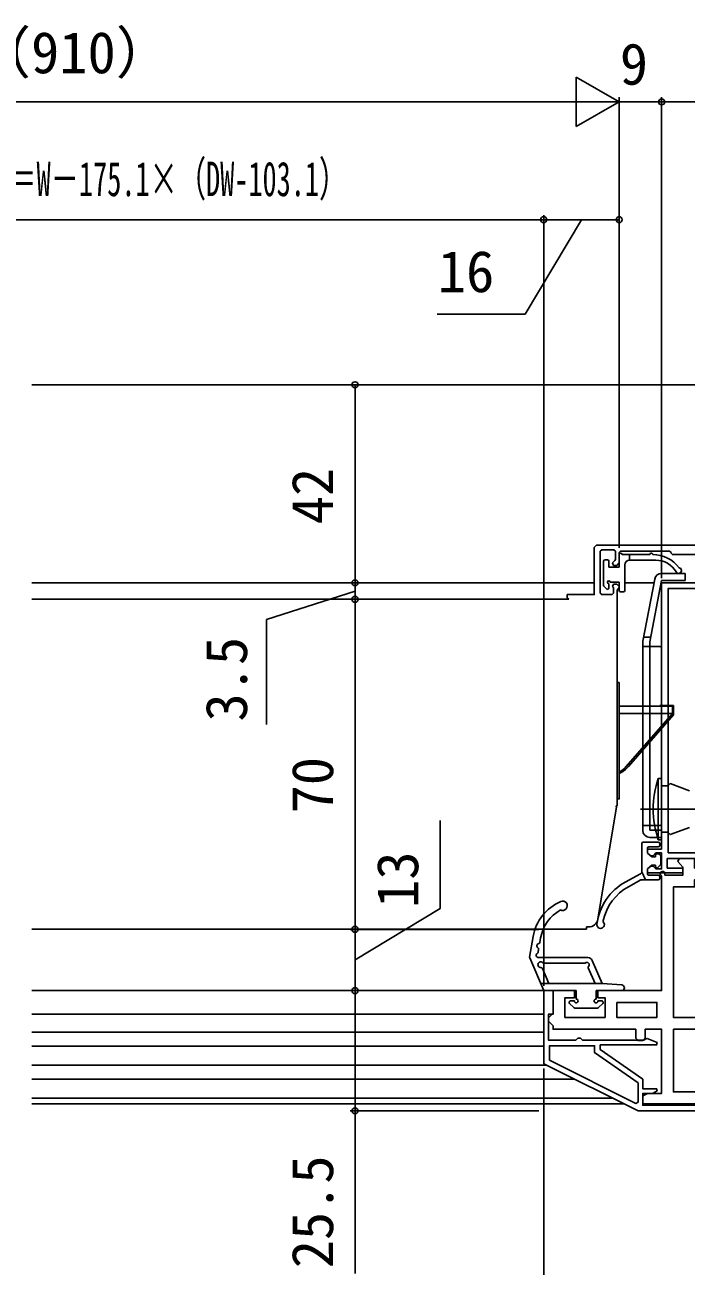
# Model space of a CAD drawing. Units: millimetres, scale not verified. Extents: x -525 to 525, y -783 to 779.
# Drawn here: x 1 to 141.2, y 200.5 to 463.8 of the extents above; entities that cross this region are included whole.
import ezdxf
from ezdxf.enums import TextEntityAlignment as Align

# ---------------------------------------------------------------- set-up
doc = ezdxf.new("R2010")
doc.units = ezdxf.units.MM
doc.header["$LTSCALE"] = 4
for name, color, linetype in [('0-2_YKK_11', 7, 'Continuous'), ('0-3_YKK_11E', 7, 'Continuous'), ('0-4_YKK_12', 2, 'Continuous'), ('0-5_YKK_13', 4, 'Continuous'), ('0-7_YKK_D', 6, 'Continuous')]:
    doc.layers.add(name, color=color, linetype=linetype)
doc.styles.add('ＭＳ ゴシック', font='')
doc.styles.get('ＭＳ ゴシック').set_extended_font_data('MS Gothic')

msp = doc.modelspace()

# ---------------------------------------------------------------- linework, layer by layer
at = {"layer": '0-2_YKK_11'}
for points in [[(136, 288.954), (136, 345.454), (164.9, 345.454), (164.9, 346.362), (164.65, 346.658), (164.432, 347.088), (165.438, 349.1), (165.9, 348.991), (165.9, 345.454), (169.397, 345.454), (168.597, 357.254), (170.1, 357.254), (170.724, 348.052), (171.349, 347.121), (171.12, 346.655), (170.84, 346.335), (170.9, 345.454), (172.9, 345.454), (175, 319.454), (182.745, 319.454), (194.174, 317.439)], [(160, 286.954), (137.2, 286.954), (137.2, 284.954), (140.5, 284.954), (140.5, 283.954), (133, 283.954), (133, 284.767), (133.7, 285.354), (134.2, 285.354), (134.5, 285.054), (134.8, 284.754), (136, 284.754), (136, 288.154), (134.8, 288.154), (134.5, 287.854), (134.2, 287.554), (133.7, 287.554), (133, 288.141), (133, 288.954), (136, 288.954)], [(136.7, 283.754), (136.7, 283.454), (140.5, 283.454), (140.5, 285.154), (139.443, 286.325), (139.722, 286.954), (143, 286.954), (143, 284.954), (154.6, 284.954), (154.6, 286.954), (157.1, 286.954), (159.7, 279.825), (159.7, 277.748), (159.437, 277.45), (159, 276.954), (159, 253.254), (161, 253.254), (161, 234.954)], [(161, 234.954), (132, 234.954), (132, 236.654), (133, 237.154), (136, 237.154), (136, 250.754), (132.5, 250.754), (132.5, 248.854), (132, 248.354), (131, 248.354), (130.5, 248.854), (130.5, 250.754), (113, 250.754), (113, 251.454), (112.5, 251.954), (112, 252.454), (112, 253.154), (112.5, 253.654), (113, 254.154), (113, 258.954), (117.5, 258.954), (117.5, 257.454), (115.5, 257.454), (115.5, 253.254), (124, 253.254), (124, 257.454), (122.5, 257.454), (122.5, 258.954), (136, 258.954), (136, 283.296)], [(155.813, 234.654), (132, 234.654), (132, 237.154), (134.088, 237.154), (135.04, 237.704), (134.92, 238.154), (132, 238.154), (132, 240.154), (123, 246.454), (123, 247.454), (134.939, 247.454), (135.037, 247.938), (132.916, 248.83), (132.517, 248.654), (132.234, 248.454), (119.2, 248.454), (119, 248.654), (118.8, 248.854), (118.2, 248.854), (118, 248.654), (117.8, 248.454), (112, 248.454), (112, 253.954), (113, 253.954), (113, 258.954), (111, 258.954), (111, 243.454), (131, 233.454), (161, 233.454)]]:
    msp.add_lwpolyline(points, dxfattribs=at)
for points in [[(137.4, 288.154), (137.4, 344.254), (171.793, 344.254), (173.78, 319.654), (159.8, 319.654), (159.8, 288.154), (152.8, 288.154), (152.5, 288.454), (144.5, 288.454), (144.2, 288.154)], [(156.5, 253.254), (156.5, 281.303), (156.08, 282.454), (143, 282.454), (143, 280.954), (138.5, 280.954), (138.5, 253.254)], [(126.5, 256.454), (135, 256.454), (135, 253.254), (126.5, 253.254)], [(138.5, 250.754), (158.5, 250.754), (158.5, 237.454), (138.5, 237.454)], [(112.2, 244.196), (130.526, 235.033), (131, 235.326), (131, 239.389), (121.8, 245.829), (121.8, 247.254), (112.2, 247.254)]]:
    msp.add_lwpolyline(points, close=True, dxfattribs=at)
msp.add_arc((136.2, 283.754), 0.5, 0.00003, 246.42184, dxfattribs=at)
at = {"layer": '0-3_YKK_11E'}
for p, q in [((126.6, 298.254), (126.6, 343.888)), ((122.476, 274.129), (126.4, 297.954)), ((126.3, 297.954), (126.6, 298.254)), ((126.4, 297.954), (126.3, 297.954)), ((120.1, 272.454), (120.502, 272.454))]:
    msp.add_line(p, q, dxfattribs=at)
for points in [[(145.5, 353.454), (122.2, 353.454), (121.7, 352.954), (121.7, 342.954), (116, 342.954), (116, 342.254), (116.3, 341.954)], [(126.6, 341.954), (126.6, 343.888), (126.8, 344.171), (127, 344.454), (127, 344.654), (126.5, 345.154), (125.8, 345.154), (125.588, 344.642), (125.712, 344.518), (125.8, 344.305), (125.8, 343.254), (125.5, 342.954), (123.3, 342.954), (123, 343.254), (123, 352.154), (123.3, 352.454), (125.9, 352.454), (126.2, 352.154), (126.2, 350.402), (126.112, 350.19), (125.588, 349.666), (125.8, 349.154), (126.5, 349.154), (127, 349.654), (127, 351.854), (127.3, 352.154), (137.7, 352.154), (138, 351.854), (138, 351.754), (138.3, 351.454), (145.5, 351.454)]]:
    msp.add_lwpolyline(points, dxfattribs=at)
msp.add_arc((120.502, 274.454), 2, 270, 350.64702, dxfattribs=at)
at = {"layer": '0-4_YKK_12'}
for p, q in [((163.5, 387.454), (2.502, 387.454)), ((121.7, 345.454), (2.501, 345.454)), ((134.376, 345.454), (128.2, 345.454)), ((111.3, 258.954), (2.5, 258.954)), ((111, 253.954), (2.5, 253.954)), ((111, 250.154), (2.5, 250.154)), ((111, 247.154), (2.5, 247.154)), ((111.6, 243.154), (2.5, 243.154)), ((117.6, 240.154), (2.5, 240.154)), ((125.6, 236.154), (2.5, 236.154)), ((128, 234.954), (2.5, 234.954))]:
    msp.add_line(p, q, dxfattribs=at)
at = {"layer": '0-5_YKK_13'}
for p, q in [((124, 350.354), (124.5, 350.354)), ((127, 348.754), (127, 351.454)), ((127.6, 351.454), (133.5, 351.454)), ((129.2, 350.254), (129.2, 351.454)), ((134.75, 350.254), (129.2, 350.254)), ((123.7, 350.054), (123.7, 344.854)), ((124.8, 350.054), (124.8, 348.754)), ((127, 348.754), (124.8, 348.754)), ((128.2, 349.254), (128.2, 343.854)), ((124.8, 345.254), (124.8, 344.354)), ((127, 345.554), (125.1, 345.554)), ((127, 343.854), (127, 345.554)), ((134.527, 346.237), (132, 333.097)), ((136, 347.454), (141, 347.454)), ((136, 345.954), (141, 345.954)), ((141, 347.454), (141, 345.954)), ((124.288, 344.142), (123.788, 344.642)), ((127.3, 343.554), (127.9, 343.554)), ((2.501, 341.954), (116.3, 341.954)), ((2.501, 341.954), (72.25, 341.954)), ((132, 333.097), (132, 292.954)), ((135.5, 331.954), (132, 331.954)), ((132.165, 333.954), (133.692, 333.954)), ((136, 331.454), (136, 294.454)), ((126.6, 324.304), (127, 324.304)), ((127, 299.604), (127, 324.304)), ((127, 319.254), (138.3, 319.254)), ((138.5, 319.454), (135.6, 319.454)), ((135.6, 319.254), (135.6, 319.454)), ((136.85, 319.254), (136.85, 319.454)), ((138.3, 317.754), (138.3, 319.254)), ((138.5, 319.454), (138.5, 317.454)), ((127, 317.754), (138.3, 317.754)), ((138.3, 317.754), (128.494, 306.474)), ((138.5, 317.454), (128.993, 306.518)), ((138.5, 317.754), (138.3, 317.754)), ((136, 303.954), (135.286, 303.954)), ((135.286, 290.954), (135.286, 303.954)), ((136, 303.954), (136, 302.354)), ((136, 303.954), (136, 290.954)), ((131.514, 297.454), (144.446, 297.454)), ((135.5, 293.954), (132, 293.954)), ((131.8, 284.154), (131.8, 290.154)), ((132.1, 290.454), (135.3, 290.454)), ((133.5, 291.454), (136, 291.454)), ((135.286, 290.954), (136, 290.954)), ((135.6, 290.154), (135.6, 289.754)), ((133, 289.154), (133, 288.104)), ((133, 288.104), (133.9, 287.354)), ((135.3, 289.454), (133.3, 289.454)), ((133.9, 287.354), (134.7, 287.354)), ((134.7, 287.654), (134.7, 287.354)), ((135, 287.954), (135.3, 287.954)), ((135.8, 287.454), (135.8, 285.754)), ((133, 284.804), (133.9, 285.554)), ((133, 284.804), (133, 283.754)), ((133.9, 285.554), (134.7, 285.554)), ((134.7, 285.554), (134.7, 285.254)), ((135.212, 285.042), (135.712, 285.542)), ((131.383, 283.661), (128.399, 282.049)), ((131.564, 282.417), (128.976, 280.997)), ((135.3, 282.454), (131.709, 282.454)), ((131.8, 284.154), (132.6, 282.454)), ((133.3, 283.454), (135.3, 283.454)), ((135.6, 283.154), (135.6, 282.754)), ((120.1, 271.954), (2.5, 271.954)), ((120.1, 271.954), (120.1, 272.454)), ((108.005, 266.068), (108.778, 270.453)), ((110.179, 269.184), (110.354, 270.175)), ((109.812, 267.104), (109.921, 267.724)), ((120.383, 265.954), (109.9, 265.954)), ((108.024, 265.897), (110.922, 259.136)), ((110.718, 263.674), (112.098, 260.454)), ((111.054, 264.754), (119.633, 264.754)), ((120.455, 263.772), (121.877, 260.454)), ((123.4, 260.454), (121.303, 265.348)), ((123.4, 260.454), (110.357, 260.454)), ((117.9, 258.954), (111.198, 258.954)), ((117.9, 258.954), (117.9, 257.154)), ((122.1, 258.954), (122.1, 257.154)), ((127.5, 258.954), (122.1, 258.954)), ((123.4, 260.454), (127.544, 260.152)), ((116.488, 256.242), (117.388, 255.342)), ((117.5, 256.754), (116.7, 256.754)), ((123.3, 256.754), (122.5, 256.754)), ((123.512, 256.242), (122.612, 255.342)), ((122.4, 255.254), (117.6, 255.254))]:
    msp.add_line(p, q, dxfattribs=at)
for points in [[(136, 345.954), (133.5, 332.954), (133.5, 292.954)], [(126.6, 299.604), (127, 299.604), (127, 324.304)], [(136, 302.354), (137.3, 302.354), (137.8, 302.854), (141.9, 301.362)], [(133.5, 292.954), (136, 292.954), (136, 291.454)], [(136, 292.554), (137.3, 292.554), (137.8, 292.054), (141.9, 293.546)]]:
    msp.add_lwpolyline(points, dxfattribs=at)
for centre, radius, start, end in [((124, 350.054), 0.3, 90, 180), ((124.5, 350.054), 0.3, 0, 90), ((127.3, 351.454), 0.3, 0, 180), ((129.2, 349.254), 1, 90, 180), ((133.8, 351.454), 0.3, 359.99942, 180), ((134.093, 344.454), 7, 36.78511, 89.9465), ((134.75, 345.254), 5, 30.0005, 90), ((139.6, 348.054), 0.6, 210.0005, 80.4391), ((124.8, 345.554), 0.3, 0, 270), ((136, 345.954), 1.5, 90, 169.11447), ((124, 344.854), 0.3, 180, 225), ((124.5, 344.354), 0.3, 225, 0), ((127.3, 343.854), 0.3, 180, 270), ((127.9, 343.854), 0.3, 270, 0), ((135.5, 331.454), 0.5, 0, 90), ((124.465, 310.454), 6, 295.00246, 319), ((124.721, 309.754), 5, 297.1557, 319), ((154.2, 297.454), 20, 161.03444, 198.96559), ((133.5, 292.954), 1.5, 180, 270), ((135.5, 294.454), 0.5, 270, 0), ((132.1, 290.154), 0.3, 90, 180), ((135.3, 290.154), 0.3, 0, 90), ((135.3, 289.754), 0.3, 270, 0), ((133.3, 289.154), 0.3, 90, 180), ((135, 287.654), 0.3, 90, 180), ((135.3, 287.454), 0.5, 0, 90), ((135, 285.254), 0.3, 180, 315), ((135.5, 285.754), 0.3, 315, 0), ((134.171, 271.528), 12, 118.75375, 172.64742), ((131.433, 283.365), 0.3, 99.54093, 142.94256), ((131.3, 284.154), 0.5, 279.54093, 0), ((131.709, 282.154), 0.3, 90, 118.75375), ((131.976, 282.154), 0.3, 90, 143.76839), ((133.3, 283.754), 0.3, 180, 270), ((135.3, 283.154), 0.3, 0, 90), ((135.3, 282.754), 0.3, 270, 0), ((134.171, 271.528), 10.8, 118.75375, 167.64161), ((118.626, 268.717), 10, 113.75837, 170), ((115, 276.954), 1, 243.21957, 113.75837), ((118.626, 268.717), 8.4, 119.03194, 170), ((124.11, 273.733), 0.5, 167.64161, 216.38387), ((123.063, 272.962), 0.8, 172.64742, 36.38387), ((110.05, 268.454), 0.5, 102.02432, 237.97569), ((109.883, 269.236), 0.3, 282.02432, 350), ((108.3, 266.016), 0.3, 170, 203.19859), ((109.9, 266.454), 0.5, 118.64194, 270), ((109.517, 267.156), 0.3, 298.64194, 350), ((109.626, 267.776), 0.3, 350, 57.97569), ((120.383, 264.954), 1, 23.19859, 90), ((110.384, 264.454), 0.6, 41.81031, 273.72737), ((110.442, 263.556), 0.3, 23.19859, 93.72737), ((111.054, 265.054), 0.3, 221.81031, 270), ((119.633, 265.054), 0.3, 270, 311.40962), ((120.163, 264.454), 0.5, 315.2229, 131.40962), ((120.73, 263.89), 0.3, 135.2229, 203.19859), ((111.198, 259.254), 0.3, 203.19859, 270), ((127.5, 259.554), 0.6, 270, 85.83713), ((116.7, 256.454), 0.3, 90, 225), ((117.9, 256.754), 0.4, 180, 90), ((122.1, 256.754), 0.4, 90, 360), ((123.3, 256.454), 0.3, 315, 90), ((117.6, 255.554), 0.3, 225, 270), ((122.4, 255.554), 0.3, 270, 315)]:
    msp.add_arc(centre, radius, start, end, dxfattribs=at)
at = {"layer": '0-7_YKK_D'}
for p, q in [((127, 447.454), (117.907, 452.704)), ((117.907, 452.704), (117.907, 442.204)), ((127, 352.854), (127, 448.454)), ((127, 352.854), (127, 448.454)), ((136, 346.454), (136, 448.454)), ((136, 346.954), (136, 448.454)), ((116.5, 447.454), (-110.5, 447.454)), ((127, 447.454), (108.813, 447.454)), ((127, 447.454), (117.907, 442.204)), ((136, 447.454), (127, 447.454)), ((195, 447.454), (136, 447.454)), ((111, 422.454), (-33.9, 422.454)), ((111, 259.954), (111, 423.454)), ((111, 259.954), (111, 423.454)), ((127, 422.454), (111, 422.454)), ((127, 352.854), (127, 423.454)), ((71, 345.454), (71, 387.454)), ((109, 345.454), (70, 345.454)), ((110, 345.454), (70, 345.454)), ((71, 345.454), (71, 341.954)), ((111.998, 341.954), (70, 341.954)), ((110, 341.954), (70, 341.954)), ((71, 271.951), (71, 341.954)), ((110, 271.951), (70, 271.951)), ((71, 271.951), (71, 258.954)), ((110, 258.954), (70, 258.954)), ((110, 258.954), (70, 258.954)), ((111, 242.454), (111, 138.454)), ((110, 233.454), (70, 233.454))]:
    msp.add_line(p, q, dxfattribs=at)
for points in [[(119, 422.454), (107.049, 402.454), (88.39, 402.454)], [(71, 343.704), (52.25, 337.642), (52.25, 315.415)], [(71, 265.453), (89.039, 276.338), (89.039, 295.066)], [(71, 258.954), (71, 233.454), (71, 198.949)]]:
    msp.add_lwpolyline(points, dxfattribs=at)
for centre in [(136, 447.454), (136, 447.454), (111, 422.454), (111, 422.454), (127, 422.454), (71, 387.454), (71, 345.454), (71, 345.454), (71, 341.954), (71, 341.954), (71, 271.951), (71, 271.951), (71, 258.954), (71, 258.954), (71, 233.454)]:
    msp.add_circle(centre, 0.637, dxfattribs=at)

# ---------------------------------------------------------------- texts
at = {"layer": '0-7_YKK_D', "style": 'ＭＳ ゴシック'}
for s, p in [('DW（910）', (-21.649, 450.886)), ('9', (127.136, 448.456)), ('16', (88.549, 404.454))]:
    msp.add_text(s, height=8.798, dxfattribs=at).set_placement(p, align=Align.BOTTOM_LEFT)
at = {"layer": '0-7_YKK_D', "style": 'ＭＳ ゴシック', "width": 0.6}
msp.add_text('有効開口＝W－175.1×（DW-103.1）', height=7.331, dxfattribs=at).set_placement((-26.513, 425.261), align=Align.BOTTOM_LEFT)
at = {"layer": '0-7_YKK_D', "style": 'ＭＳ ゴシック'}
for s, p in [('42', (69, 357.863)), ('3.5', (50.75, 316.028)), ('70', (69, 296.537)), ('13', (87.039, 276.497)), ('25.5', (69, 200.063))]:
    msp.add_text(s, height=8.798, rotation=90, dxfattribs=at).set_placement(p, align=Align.BOTTOM_LEFT)

doc.saveas('drawing.dxf')
